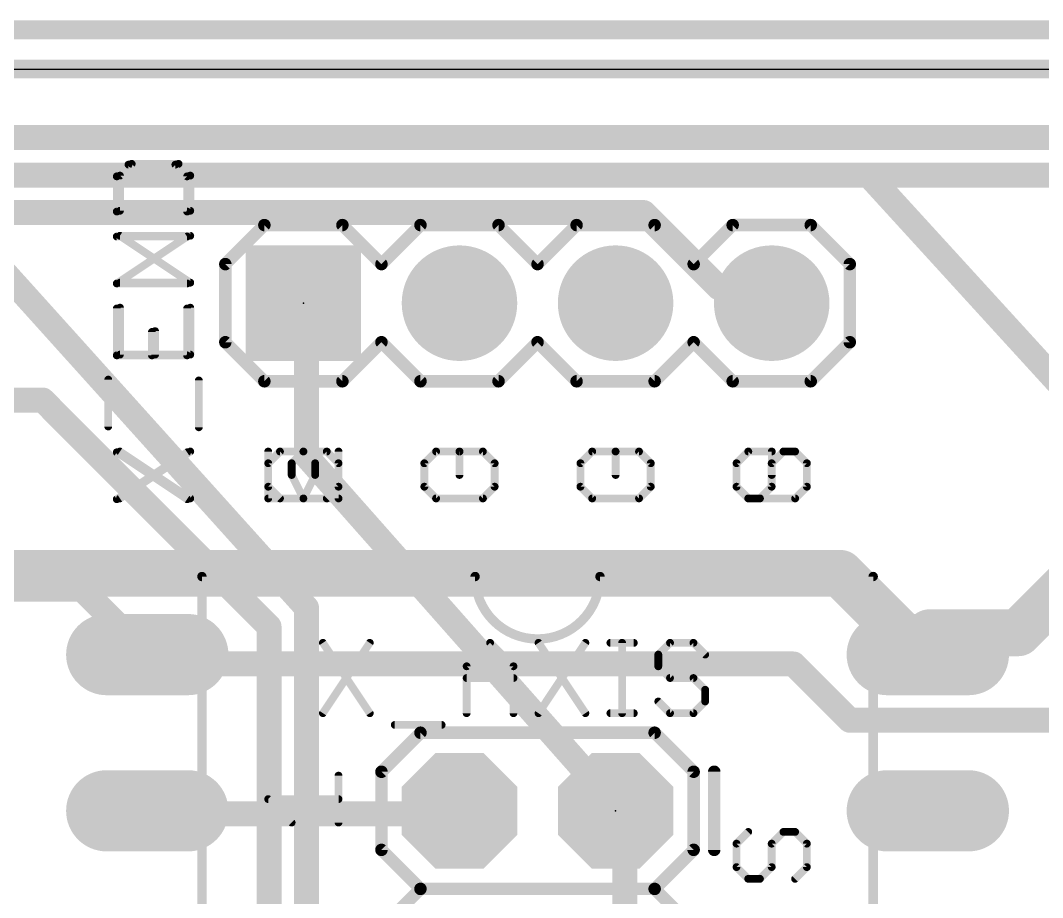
# Model space of a CAD drawing. Extents: x -3 to 97, y 0 to 38.
# Drawn here: x 44.29 to 60.92, y 23.35 to 37.62 of the extents above; entities that cross this region are included whole.
import ezdxf

# ---------------------------------------------------------------- set-up
doc = ezdxf.new("R2010")
doc.units = 0
for name, color, linetype in [('1', 14, 'CONTINUOUS'), ('16', 174, 'CONTINUOUS'), ('17', 94, 'CONTINUOUS'), ('20', 178, 'CONTINUOUS'), ('21', 251, 'CONTINUOUS'), ('22', 251, 'CONTINUOUS'), ('23', 178, 'CONTINUOUS'), ('24', 178, 'CONTINUOUS'), ('25', 251, 'CONTINUOUS'), ('26', 251, 'CONTINUOUS')]:
    doc.layers.add(name, color=color, linetype=linetype)

# ---------------------------------------------------------------- blocks, each defined once
blk = doc.blocks.new('LONGP100')
at = {"const_width": 1}
blk.add_lwpolyline([(-0.5, 0), (0.5, 0)], dxfattribs=at)
at = {"const_width": 0.5}
for points in [[(-0.5, 0.25, 1), (-0.5, -0.25)], [(0.5, -0.25, 1), (0.5, 0.25)]]:
    blk.add_lwpolyline(points, format="xyb", dxfattribs=at)
blk = doc.blocks.new('SQUAREP')
blk.add_solid([(-0.5, -0.5), (0.5, -0.5), (-0.5, 0.5), (0.5, 0.5)])
blk = doc.blocks.new('ROUNDP')
at = {"const_width": 0.5}
blk.add_lwpolyline([(0, -0.25, 1), (0, 0.25, 1), (0, -0.25)], format="xyb", dxfattribs=at)
blk = doc.blocks.new('OCTAGONP')
at = {"const_width": 0.5}
blk.add_lwpolyline([(-0.25, -0.1036), (-0.25, 0.1036), (-0.1036, 0.25), (0.1036, 0.25), (0.25, 0.1036), (0.25, -0.1036), (0.1036, -0.25), (-0.1036, -0.25), (-0.25, -0.1036), (-0.25, 0.1036)], dxfattribs=at)

msp = doc.modelspace()

# ---------------------------------------------------------------- linework, layer by layer
at = {"layer": '1'}
for points, const_width in [([(0, 37.465), (97.155, 37.465)], 0.3048), ([(21.6154, 35.7124), (73.9394, 35.7124)], 0.4064), ([(28.6258, 35.1028), (58.0898, 35.1028)], 0.4064), ([(58.0898, 35.1028), (64.7954, 27.7622)], 0.4064), ([(43.1546, 34.4932), (48.9458, 28.067)], 0.4064), ([(48.9458, 32.9692), (48.895, 33.02)], 0.4064), ([(48.9458, 30.5308), (48.9458, 32.9692)], 0.4064), ([(23.1394, 31.4452), (44.6532, 31.4452)], 0.4064), ([(44.6532, 31.4452), (48.3362, 27.7622)], 0.4064), ([(53.8226, 25.019), (48.9458, 30.5308)], 0.4064), ([(45.2882, 28.3718), (15.0368, 28.3718)], 0.4064), ([(46.355, 27.305), (45.2882, 28.3718)], 0.4064), ([(48.9458, 28.067), (48.9458, 19.8374)], 0.4064), ([(48.3362, 27.7622), (48.3362, 18.0086)], 0.4064), ([(53.8226, 25.019), (53.975, 24.765)], 0.4064), ([(54.1274, 24.7142), (53.975, 24.765)], 0.4064), ([(54.1274, 22.2758), (54.1274, 24.7142)], 0.4064)]:
    msp.add_lwpolyline(points, dxfattribs=dict(at, const_width=const_width))
at = {"layer": '1', "const_width": 0.2032}
for points in [[(58.1648, 35.1713, 1), (58.0148, 35.0343)], [(58.0898, 35.0012, 1), (58.0898, 35.2044)], [(48.9668, 33.0918, 1), (48.8232, 32.9482)], [(49.0474, 32.9692, 1), (48.8442, 32.9692)], [(48.874, 32.8974, 1), (49.0176, 33.041)], [(44.725, 31.517, 1), (44.5814, 31.3734)], [(44.6532, 31.3436, 1), (44.6532, 31.5468)], [(49.0219, 30.5981, 1), (48.8697, 30.4635)], [(48.8442, 30.5308, 1), (49.0474, 30.5308)], [(45.36, 28.4436, 1), (45.2164, 28.3)], [(45.2882, 28.2702, 1), (45.2882, 28.4734)], [(49.0474, 28.067, 1), (48.8442, 28.067)], [(48.8703, 27.999, 1), (49.0213, 28.135)], [(48.4378, 27.7622, 1), (48.2346, 27.7622)], [(48.2644, 27.6904, 1), (48.408, 27.834)], [(46.2832, 27.2332, 1), (46.4268, 27.3768)], [(53.9097, 25.0713, 1), (53.7355, 24.9667)], [(53.7465, 24.9517, 1), (53.8987, 25.0863)], [(54.0071, 24.8614, 1), (53.9429, 24.6686)], [(53.8879, 24.7127, 1), (54.0621, 24.8173)], [(54.229, 24.7142, 1), (54.0258, 24.7142)], [(54.0953, 24.6178, 1), (54.1595, 24.8106)]]:
    msp.add_lwpolyline(points, format="xyb", dxfattribs=at)
at = {"layer": '16'}
for points, const_width in [([(0, 36.83), (97.155, 36.83)], 0.3048), ([(11.557, 35.7124), (86.4362, 35.7124)], 0.4064), ([(13.3858, 35.1028), (70.5866, 35.1028)], 0.4064), ([(15.2146, 34.4932), (54.4322, 34.4932)], 0.4064), ([(54.4322, 34.4932), (55.6514, 33.274)], 0.4064), ([(55.6514, 33.274), (56.261, 33.274)], 0.4064), ([(56.261, 33.274), (56.515, 33.02)], 0.4064), ([(57.6326, 28.6258), (43.18, 28.6258)], 0.762), ([(58.5978, 27.6606), (57.6326, 28.6258)], 0.762), ([(61.4934, 28.6258), (60.5282, 27.6606)], 0.762), ([(58.5978, 27.6606), (59.055, 27.305)], 0.762), ([(59.0804, 27.6606), (59.055, 27.305)], 0.762), ([(60.5282, 27.6606), (59.0804, 27.6606)], 0.762), ([(46.5074, 27.1526), (46.355, 27.305)], 0.4064), ([(56.8706, 27.1526), (46.5074, 27.1526)], 0.4064), ([(57.785, 26.2382), (56.8706, 27.1526)], 0.4064), ([(61.7474, 26.2382), (57.785, 26.2382)], 0.4064), ([(46.5074, 24.7142), (46.355, 24.765)], 0.4064), ([(51.3842, 24.7142), (51.435, 24.765)], 0.4064), ([(51.3842, 24.7142), (46.5074, 24.7142)], 0.4064)]:
    msp.add_lwpolyline(points, dxfattribs=dict(at, const_width=const_width))
for points, const_width in [([(54.504, 34.565, 1), (54.3604, 34.4214)], 0.2032), ([(54.4322, 34.3916, 1), (54.4322, 34.5948)], 0.2032), ([(55.6514, 33.3756, 1), (55.6514, 33.1724)], 0.2032), ([(55.5796, 33.2022, 1), (55.7232, 33.3458)], 0.2032), ([(56.3328, 33.3458, 1), (56.1892, 33.2022)], 0.2032), ([(56.261, 33.1724, 1), (56.261, 33.3756)], 0.2032), ([(56.4432, 32.9482, 1), (56.5868, 33.0918)], 0.2032), ([(57.7673, 28.7605, 1), (57.4979, 28.4911)], 0.381), ([(57.6326, 28.4353, 1), (57.6326, 28.8163)], 0.381), ([(58.7148, 27.811, 1), (58.4808, 27.5102)], 0.381), ([(58.4631, 27.5259, 1), (58.7325, 27.7953)], 0.381), ([(59.0804, 27.8511, 1), (59.0804, 27.4701)], 0.381), ([(59.2704, 27.647, 1), (58.8904, 27.6742)], 0.381), ([(60.3935, 27.7953, 1), (60.6629, 27.5259)], 0.381), ([(60.5282, 27.4701, 1), (60.5282, 27.8511)], 0.381), ([(58.938, 27.1546, 1), (59.172, 27.4554)], 0.381), ([(46.4268, 27.3768, 1), (46.2832, 27.2332)], 0.2032), ([(58.865, 27.3186, 1), (59.245, 27.2914)], 0.381), ([(46.5074, 27.2542, 1), (46.5074, 27.051)], 0.2032), ([(46.4356, 27.0808, 1), (46.5792, 27.2244)], 0.2032), ([(56.9424, 27.2244, 1), (56.7988, 27.0808)], 0.2032), ([(56.8706, 27.051, 1), (56.8706, 27.2542)], 0.2032), ([(57.785, 26.3398, 1), (57.785, 26.1366)], 0.2032), ([(57.7132, 26.1664, 1), (57.8568, 26.31)], 0.2032), ([(46.3871, 24.8614, 1), (46.3229, 24.6686)], 0.2032), ([(51.5068, 24.6932, 1), (51.3632, 24.8368)], 0.2032), ([(46.5074, 24.8158, 1), (46.5074, 24.6126)], 0.2032), ([(46.4753, 24.6178, 1), (46.5395, 24.8106)], 0.2032), ([(51.3124, 24.786, 1), (51.456, 24.6424)], 0.2032), ([(51.3842, 24.6126, 1), (51.3842, 24.8158)], 0.2032)]:
    msp.add_lwpolyline(points, format="xyb", dxfattribs=dict(at, const_width=const_width))
at = {"layer": '20'}
msp.add_line((96.825, 36.82), (0, 36.82), dxfattribs=at)
at = {"layer": '21'}
for points, const_width in [([(48.26, 34.29), (47.625, 33.655)], 0.2032), ([(48.26, 34.29), (49.53, 34.29)], 0.2032), ([(49.53, 34.29), (50.165, 33.655)], 0.2032), ([(50.165, 33.655), (50.8, 34.29)], 0.2032), ([(50.8, 34.29), (52.07, 34.29)], 0.2032), ([(52.07, 34.29), (52.705, 33.655)], 0.2032), ([(52.705, 33.655), (53.34, 34.29)], 0.2032), ([(53.34, 34.29), (54.61, 34.29)], 0.2032), ([(54.61, 34.29), (55.245, 33.655)], 0.2032), ([(55.88, 34.29), (55.245, 33.655)], 0.2032), ([(55.88, 34.29), (57.15, 34.29)], 0.2032), ([(57.15, 34.29), (57.785, 33.655)], 0.2032), ([(47.625, 33.655), (47.625, 32.385)], 0.2032), ([(57.785, 33.655), (57.785, 32.385)], 0.2032), ([(47.625, 32.385), (48.26, 31.75)], 0.2032), ([(50.165, 32.385), (49.53, 31.75)], 0.2032), ([(50.8, 31.75), (50.165, 32.385)], 0.2032), ([(52.705, 32.385), (52.07, 31.75)], 0.2032), ([(53.34, 31.75), (52.705, 32.385)], 0.2032), ([(55.245, 32.385), (54.61, 31.75)], 0.2032), ([(55.245, 32.385), (55.88, 31.75)], 0.2032), ([(57.785, 32.385), (57.15, 31.75)], 0.2032), ([(49.53, 31.75), (48.26, 31.75)], 0.2032), ([(52.07, 31.75), (50.8, 31.75)], 0.2032), ([(54.61, 31.75), (53.34, 31.75)], 0.2032), ([(57.15, 31.75), (55.88, 31.75)], 0.2032), ([(47.244, 28.575), (51.689, 28.575)], 0.1524), ([(47.244, 28.575), (47.244, 8.255)], 0.1524), ([(58.166, 28.575), (53.721, 28.575)], 0.1524), ([(58.166, 8.255), (58.166, 28.575)], 0.1524)]:
    msp.add_lwpolyline(points, dxfattribs=dict(at, const_width=const_width))
for points, const_width in [([(48.26, 34.3408, 1), (48.26, 34.2392)], 0.1016), ([(48.2959, 34.2541, 1), (48.2241, 34.3259)], 0.1016), ([(49.5659, 34.3259, 1), (49.4941, 34.2541)], 0.1016), ([(49.53, 34.2392, 1), (49.53, 34.3408)], 0.1016), ([(50.8, 34.3408, 1), (50.8, 34.2392)], 0.1016), ([(50.8359, 34.2541, 1), (50.7641, 34.3259)], 0.1016), ([(52.1059, 34.3259, 1), (52.0341, 34.2541)], 0.1016), ([(52.07, 34.2392, 1), (52.07, 34.3408)], 0.1016), ([(53.34, 34.3408, 1), (53.34, 34.2392)], 0.1016), ([(53.3759, 34.2541, 1), (53.3041, 34.3259)], 0.1016), ([(54.6459, 34.3259, 1), (54.5741, 34.2541)], 0.1016), ([(54.61, 34.2392, 1), (54.61, 34.3408)], 0.1016), ([(55.88, 34.3408, 1), (55.88, 34.2392)], 0.1016), ([(55.9159, 34.2541, 1), (55.8441, 34.3259)], 0.1016), ([(57.1859, 34.3259, 1), (57.1141, 34.2541)], 0.1016), ([(57.15, 34.2392, 1), (57.15, 34.3408)], 0.1016), ([(47.6758, 33.655, 1), (47.5742, 33.655)], 0.1016), ([(47.5891, 33.6909, 1), (47.6609, 33.6191)], 0.1016), ([(50.1291, 33.6909, 1), (50.2009, 33.6191)], 0.1016), ([(50.1291, 33.6191, 1), (50.2009, 33.6909)], 0.1016), ([(52.6691, 33.6909, 1), (52.7409, 33.6191)], 0.1016), ([(52.6691, 33.6191, 1), (52.7409, 33.6909)], 0.1016), ([(55.2091, 33.6909, 1), (55.2809, 33.6191)], 0.1016), ([(55.2091, 33.6191, 1), (55.2809, 33.6909)], 0.1016), ([(57.8358, 33.655, 1), (57.7342, 33.655)], 0.1016), ([(57.7491, 33.6191, 1), (57.8209, 33.6909)], 0.1016), ([(47.6609, 32.4209, 1), (47.5891, 32.3491)], 0.1016), ([(47.5742, 32.385, 1), (47.6758, 32.385)], 0.1016), ([(50.2009, 32.4209, 1), (50.1291, 32.3491)], 0.1016), ([(50.2009, 32.3491, 1), (50.1291, 32.4209)], 0.1016), ([(52.7409, 32.4209, 1), (52.6691, 32.3491)], 0.1016), ([(52.7409, 32.3491, 1), (52.6691, 32.4209)], 0.1016), ([(55.2809, 32.4209, 1), (55.2091, 32.3491)], 0.1016), ([(55.2809, 32.3491, 1), (55.2091, 32.4209)], 0.1016), ([(57.7342, 32.385, 1), (57.8358, 32.385)], 0.1016), ([(57.8209, 32.3491, 1), (57.7491, 32.4209)], 0.1016), ([(48.26, 31.8008, 1), (48.26, 31.6992)], 0.1016), ([(48.2241, 31.7141, 1), (48.2959, 31.7859)], 0.1016), ([(49.4941, 31.7859, 1), (49.5659, 31.7141)], 0.1016), ([(49.53, 31.6992, 1), (49.53, 31.8008)], 0.1016), ([(50.8, 31.8008, 1), (50.8, 31.6992)], 0.1016), ([(50.7641, 31.7141, 1), (50.8359, 31.7859)], 0.1016), ([(52.0341, 31.7859, 1), (52.1059, 31.7141)], 0.1016), ([(52.07, 31.6992, 1), (52.07, 31.8008)], 0.1016), ([(53.34, 31.8008, 1), (53.34, 31.6992)], 0.1016), ([(53.3041, 31.7141, 1), (53.3759, 31.7859)], 0.1016), ([(54.5741, 31.7859, 1), (54.6459, 31.7141)], 0.1016), ([(54.61, 31.6992, 1), (54.61, 31.8008)], 0.1016), ([(55.88, 31.8008, 1), (55.88, 31.6992)], 0.1016), ([(55.8441, 31.7141, 1), (55.9159, 31.7859)], 0.1016), ([(57.1141, 31.7859, 1), (57.1859, 31.7141)], 0.1016), ([(57.15, 31.6992, 1), (57.15, 31.8008)], 0.1016), ([(47.244, 28.6131, 1), (47.244, 28.5369)], 0.0762), ([(47.2821, 28.575, 1), (47.2059, 28.575)], 0.0762), ([(51.689, 28.575, 1), (53.721, 28.575)], 0.1524), ([(51.7271, 28.575, 1), (51.6509, 28.575)], 0.0762), ([(51.689, 28.5369, 1), (51.689, 28.6131)], 0.0762), ([(53.721, 28.6131, 1), (53.721, 28.5369)], 0.0762), ([(53.7591, 28.575, 1), (53.6829, 28.575)], 0.0762), ([(58.2041, 28.575, 1), (58.1279, 28.575)], 0.0762), ([(58.166, 28.5369, 1), (58.166, 28.6131)], 0.0762)]:
    msp.add_lwpolyline(points, format="xyb", dxfattribs=dict(at, const_width=const_width))
at = {"layer": '22', "const_width": 0.2032}
for points in [[(50.8, 26.035), (50.165, 25.4)], [(54.61, 26.035), (50.8, 26.035)], [(54.61, 26.035), (55.245, 25.4)], [(50.165, 25.4), (50.165, 24.13)], [(55.245, 25.4), (55.245, 24.13)], [(55.58, 24.13), (55.58, 25.4)], [(50.165, 24.13), (50.8, 23.495)], [(55.245, 24.13), (54.61, 23.495)], [(50.8, 23.495), (50.165, 22.86)], [(50.8, 23.495), (54.61, 23.495)], [(54.61, 23.495), (55.245, 22.86)]]:
    msp.add_lwpolyline(points, dxfattribs=at)
at = {"layer": '22', "const_width": 0.1016}
for points in [[(50.8, 26.0858, 1), (50.8, 25.9842)], [(50.8359, 25.9991, 1), (50.7641, 26.0709)], [(54.6459, 26.0709, 1), (54.5741, 25.9991)], [(54.61, 25.9842, 1), (54.61, 26.0858)], [(50.2158, 25.4, 1), (50.1142, 25.4)], [(50.1291, 25.4359, 1), (50.2009, 25.3641)], [(55.2958, 25.4, 1), (55.1942, 25.4)], [(55.2091, 25.3641, 1), (55.2809, 25.4359)], [(55.6308, 25.4, 1), (55.5292, 25.4)], [(50.2009, 24.1659, 1), (50.1291, 24.0941)], [(50.1142, 24.13, 1), (50.2158, 24.13)], [(55.1942, 24.13, 1), (55.2958, 24.13)], [(55.2809, 24.0941, 1), (55.2091, 24.1659)], [(55.5292, 24.13, 1), (55.6308, 24.13)], [(50.8, 23.5458, 1), (50.8, 23.4442)], [(50.8359, 23.4591, 1), (50.7641, 23.5309)], [(50.7641, 23.4591, 1), (50.8359, 23.5309)], [(54.6459, 23.5309, 1), (54.5741, 23.4591)], [(54.5741, 23.5309, 1), (54.6459, 23.4591)], [(54.61, 23.4442, 1), (54.61, 23.5458)]]:
    msp.add_lwpolyline(points, format="xyb", dxfattribs=at)
at = {"layer": '23'}
msp.add_point((48.895, 33.02), dxfattribs=at)
at = {"layer": '24'}
msp.add_point((53.975, 24.765), dxfattribs=at)
at = {"layer": '25', "const_width": 0.127}
for points in [[(46.0494, 35.2725), (45.8587, 35.0819)], [(46.812, 35.2725), (46.0494, 35.2725)], [(47.0027, 35.0819), (46.812, 35.2725)], [(45.8587, 35.0819), (45.8587, 34.5099)], [(47.0027, 34.5099), (47.0027, 35.0819)], [(45.8587, 34.5099), (47.0027, 34.5099)], [(45.8587, 33.3405), (47.0027, 34.1031)], [(47.0027, 34.1031), (45.8587, 34.1031)], [(47.0027, 33.3405), (45.8587, 33.3405)], [(45.8587, 32.9337), (45.8587, 32.1711)], [(47.0027, 32.1711), (47.0027, 32.9337)], [(46.4307, 32.1711), (46.4307, 32.5524)], [(45.8587, 32.1711), (47.0027, 32.1711)], [(47.1934, 31.0017), (47.1934, 31.7643)], [(45.8587, 29.8323), (47.0027, 30.595)], [(45.8587, 30.595), (47.0027, 29.8323)], [(48.3225, 30.6077), (48.3225, 29.845)], [(48.7039, 30.417), (48.8945, 30.6077)], [(48.8945, 30.6077), (49.2758, 30.6077)], [(49.2758, 30.6077), (49.4665, 30.417)], [(51.0532, 30.6077), (50.8625, 30.417)], [(51.8158, 30.6077), (51.4345, 30.6077)], [(51.4345, 30.6077), (51.4345, 30.2263)], [(52.0065, 30.417), (51.8158, 30.6077)], [(53.5932, 30.6077), (53.4025, 30.417)], [(54.3558, 30.6077), (53.9745, 30.6077)], [(53.9745, 30.6077), (53.9745, 30.2263)], [(54.5465, 30.417), (54.3558, 30.6077)], [(56.1332, 30.6077), (55.9425, 30.417)], [(56.5145, 30.417), (56.7052, 30.6077)], [(56.7052, 30.6077), (56.8958, 30.6077)], [(56.8958, 30.6077), (57.0865, 30.417)], [(48.7039, 30.2263), (48.7039, 30.417)], [(49.4665, 30.417), (49.4665, 30.0357)], [(50.8625, 30.417), (50.8625, 30.0357)], [(52.0065, 30.0357), (52.0065, 30.417)], [(53.4025, 30.417), (53.4025, 30.0357)], [(54.5465, 30.0357), (54.5465, 30.417)], [(55.9425, 30.417), (55.9425, 30.0357)], [(56.5145, 30.0357), (56.5145, 30.417)], [(57.0865, 30.417), (57.0865, 30.0357)], [(48.8945, 29.845), (48.7039, 30.2263)], [(49.4665, 30.0357), (49.2758, 29.845)], [(50.8625, 30.0357), (51.0532, 29.845)], [(51.8158, 29.845), (52.0065, 30.0357)], [(53.4025, 30.0357), (53.5932, 29.845)], [(54.3558, 29.845), (54.5465, 30.0357)], [(55.9425, 30.0357), (56.1332, 29.845)], [(56.3239, 29.845), (56.5145, 30.0357)], [(57.0865, 30.0357), (56.8958, 29.845)], [(48.3225, 29.845), (48.8945, 29.845)], [(51.0532, 29.845), (51.8158, 29.845)], [(53.5932, 29.845), (54.3558, 29.845)], [(56.1332, 29.845), (56.3239, 29.845)], [(49.2125, 27.4965), (49.9751, 26.3525)], [(49.9751, 27.4965), (49.2125, 26.3525)], [(51.5513, 27.1151), (51.9326, 27.4965)], [(51.9326, 27.4965), (52.3139, 27.1151)], [(52.7207, 27.4965), (53.4833, 26.3525)], [(53.4833, 27.4965), (52.7207, 26.3525)], [(53.8901, 27.4965), (54.2714, 27.4965)], [(54.0808, 26.3525), (54.0808, 27.4965)], [(54.8603, 27.4965), (54.6697, 27.3058)], [(55.2417, 27.4965), (54.8603, 27.4965)], [(55.4323, 27.3058), (55.2417, 27.4965)], [(54.6697, 27.3058), (54.6697, 27.1151)], [(51.5513, 26.3525), (51.5513, 27.1151)], [(52.3139, 27.1151), (52.3139, 26.3525)], [(54.6697, 27.1151), (54.8603, 26.9245)], [(51.5513, 26.9245), (52.3139, 26.9245)], [(54.8603, 26.9245), (55.2417, 26.9245)], [(55.2417, 26.9245), (55.4323, 26.7338)], [(55.4323, 26.7338), (55.4323, 26.5432)], [(54.8603, 26.3525), (54.6697, 26.5432)], [(55.4323, 26.5432), (55.2417, 26.3525)], [(53.8901, 26.3525), (54.2714, 26.3525)], [(55.2417, 26.3525), (54.8603, 26.3525)], [(50.3819, 26.1618), (51.1445, 26.1618)], [(49.4665, 24.5745), (49.4665, 25.3372)], [(48.7039, 24.5745), (48.3225, 24.9558)], [(48.3225, 24.9558), (49.4665, 24.9558)], [(56.1332, 24.4217), (55.9425, 24.2311)], [(56.5145, 24.2311), (56.7052, 24.4217)], [(56.7052, 24.4217), (56.8958, 24.4217)], [(56.8958, 24.4217), (57.0865, 24.2311)], [(55.9425, 24.2311), (55.9425, 23.8498)], [(56.5145, 23.8498), (56.5145, 24.2311)], [(57.0865, 24.2311), (57.0865, 23.8498)], [(55.9425, 23.8498), (56.1332, 23.6591)], [(56.3239, 23.6591), (56.5145, 23.8498)], [(57.0865, 23.8498), (56.8958, 23.6591)], [(56.1332, 23.6591), (56.3239, 23.6591)]]:
    msp.add_lwpolyline(points, dxfattribs=at)
at = {"layer": '25', "const_width": 0.0635}
for points in [[(46.0494, 35.3043, 1), (46.0494, 35.2408)], [(46.0718, 35.2501, 1), (46.0269, 35.295)], [(46.8345, 35.295, 1), (46.7896, 35.2501)], [(46.812, 35.2408, 1), (46.812, 35.3043)], [(45.8905, 35.0819, 1), (45.827, 35.0819)], [(45.8363, 35.1043, 1), (45.8812, 35.0594)], [(47.0345, 35.0819, 1), (46.971, 35.0819)], [(46.9802, 35.0594, 1), (47.0252, 35.1043)], [(45.8587, 34.5416, 1), (45.8587, 34.4781)], [(45.827, 34.5099, 1), (45.8905, 34.5099)], [(46.971, 34.5099, 1), (47.0345, 34.5099)], [(47.0027, 34.4781, 1), (47.0027, 34.5416)], [(45.8587, 34.1349, 1), (45.8587, 34.0714)], [(47.0203, 34.0767, 1), (46.9851, 34.1296)], [(47.0027, 34.0714, 1), (47.0027, 34.1349)], [(45.8587, 33.3722, 1), (45.8587, 33.3087)], [(45.8411, 33.3669, 1), (45.8763, 33.3141)], [(47.0027, 33.3087, 1), (47.0027, 33.3722)], [(45.8905, 32.9337, 1), (45.827, 32.9337)], [(47.0345, 32.9337, 1), (46.971, 32.9337)], [(46.4625, 32.5524, 1), (46.399, 32.5524)], [(45.8587, 32.2028, 1), (45.8587, 32.1393)], [(45.827, 32.1711, 1), (45.8905, 32.1711)], [(46.399, 32.1711, 1), (46.4625, 32.1711)], [(46.971, 32.1711, 1), (47.0345, 32.1711)], [(47.0027, 32.1393, 1), (47.0027, 32.2028)], [(47.2251, 31.7643, 1), (47.1616, 31.7643)], [(47.1616, 31.0017, 1), (47.2251, 31.0017)], [(45.8763, 30.6214, 1), (45.8411, 30.5685)], [(47.0203, 30.5685, 1), (46.9851, 30.6214)], [(48.3543, 30.6077, 1), (48.2908, 30.6077)], [(48.8945, 30.6394, 1), (48.8945, 30.5759)], [(48.917, 30.5852, 1), (48.8721, 30.6301)], [(49.2983, 30.6301, 1), (49.2534, 30.5852)], [(49.2758, 30.5759, 1), (49.2758, 30.6394)], [(51.0756, 30.5852, 1), (51.0307, 30.6301)], [(51.4663, 30.6077, 1), (51.4028, 30.6077)], [(51.4345, 30.6394, 1), (51.4345, 30.5759)], [(51.8383, 30.6301, 1), (51.7934, 30.5852)], [(51.8158, 30.5759, 1), (51.8158, 30.6394)], [(53.6156, 30.5852, 1), (53.5707, 30.6301)], [(54.0063, 30.6077, 1), (53.9428, 30.6077)], [(53.9745, 30.6394, 1), (53.9745, 30.5759)], [(54.3783, 30.6301, 1), (54.3334, 30.5852)], [(54.3558, 30.5759, 1), (54.3558, 30.6394)], [(56.1556, 30.5852, 1), (56.1107, 30.6301)], [(56.7052, 30.6394, 1), (56.7052, 30.5759)], [(56.7276, 30.5852, 1), (56.6827, 30.6301)], [(56.9183, 30.6301, 1), (56.8734, 30.5852)], [(56.8958, 30.5759, 1), (56.8958, 30.6394)], [(48.7356, 30.417, 1), (48.6721, 30.417)], [(48.6814, 30.4394, 1), (48.7263, 30.3945)], [(49.4983, 30.417, 1), (49.4348, 30.417)], [(49.444, 30.3945, 1), (49.489, 30.4394)], [(50.8943, 30.417, 1), (50.8308, 30.417)], [(50.8401, 30.4394, 1), (50.885, 30.3945)], [(52.0383, 30.417, 1), (51.9748, 30.417)], [(51.984, 30.3945, 1), (52.029, 30.4394)], [(53.4343, 30.417, 1), (53.3708, 30.417)], [(53.3801, 30.4394, 1), (53.425, 30.3945)], [(54.5783, 30.417, 1), (54.5147, 30.417)], [(54.524, 30.3945, 1), (54.569, 30.4394)], [(55.9743, 30.417, 1), (55.9108, 30.417)], [(55.9201, 30.4394, 1), (55.965, 30.3945)], [(56.5463, 30.417, 1), (56.4828, 30.417)], [(56.4921, 30.4394, 1), (56.537, 30.3945)], [(57.1183, 30.417, 1), (57.0547, 30.417)], [(57.064, 30.3945, 1), (57.109, 30.4394)], [(48.7322, 30.2405, 1), (48.6755, 30.2121)], [(48.6721, 30.2263, 1), (48.7356, 30.2263)], [(51.4028, 30.2263, 1), (51.4663, 30.2263)], [(53.9428, 30.2263, 1), (54.0063, 30.2263)], [(49.4348, 30.0357, 1), (49.4983, 30.0357)], [(49.489, 30.0132, 1), (49.444, 30.0581)], [(50.8308, 30.0357, 1), (50.8943, 30.0357)], [(50.885, 30.0581, 1), (50.8401, 30.0132)], [(51.9748, 30.0357, 1), (52.0383, 30.0357)], [(52.029, 30.0132, 1), (51.984, 30.0581)], [(53.425, 30.0581, 1), (53.3801, 30.0132)], [(53.3708, 30.0357, 1), (53.4343, 30.0357)], [(54.5147, 30.0357, 1), (54.5783, 30.0357)], [(54.569, 30.0132, 1), (54.524, 30.0581)], [(55.9108, 30.0357, 1), (55.9743, 30.0357)], [(55.965, 30.0581, 1), (55.9201, 30.0132)], [(56.4828, 30.0357, 1), (56.5463, 30.0357)], [(56.537, 30.0132, 1), (56.4921, 30.0581)], [(57.0547, 30.0357, 1), (57.1183, 30.0357)], [(57.109, 30.0132, 1), (57.064, 30.0581)], [(45.8411, 29.8587, 1), (45.8763, 29.8059)], [(46.9851, 29.8059, 1), (47.0203, 29.8587)], [(48.3225, 29.8768, 1), (48.3225, 29.8133)], [(48.2908, 29.845, 1), (48.3543, 29.845)], [(48.8661, 29.8308, 1), (48.9229, 29.8592)], [(48.8945, 29.8133, 1), (48.8945, 29.8768)], [(49.2534, 29.8675, 1), (49.2983, 29.8225)], [(51.0532, 29.8768, 1), (51.0532, 29.8133)], [(51.0307, 29.8225, 1), (51.0756, 29.8675)], [(51.7934, 29.8675, 1), (51.8383, 29.8225)], [(51.8158, 29.8133, 1), (51.8158, 29.8768)], [(53.5932, 29.8768, 1), (53.5932, 29.8133)], [(53.5707, 29.8225, 1), (53.6156, 29.8675)], [(54.3334, 29.8675, 1), (54.3783, 29.8225)], [(54.3558, 29.8133, 1), (54.3558, 29.8768)], [(56.1332, 29.8768, 1), (56.1332, 29.8133)], [(56.1107, 29.8225, 1), (56.1556, 29.8675)], [(56.3014, 29.8675, 1), (56.3463, 29.8225)], [(56.3239, 29.8133, 1), (56.3239, 29.8768)], [(56.8734, 29.8675, 1), (56.9183, 29.8225)], [(49.2389, 27.5141, 1), (49.1861, 27.4789)], [(50.0016, 27.4789, 1), (49.9487, 27.5141)], [(51.9551, 27.5189, 1), (51.9102, 27.474)], [(51.9551, 27.474, 1), (51.9102, 27.5189)], [(52.7471, 27.5141, 1), (52.6943, 27.4789)], [(53.5098, 27.4789, 1), (53.4569, 27.5141)], [(53.8901, 27.5282, 1), (53.8901, 27.4647)], [(54.1125, 27.4965, 1), (54.049, 27.4965)], [(54.2714, 27.4647, 1), (54.2714, 27.5282)], [(54.8603, 27.5282, 1), (54.8603, 27.4647)], [(54.8828, 27.474, 1), (54.8379, 27.5189)], [(55.2641, 27.5189, 1), (55.2192, 27.474)], [(55.2417, 27.4647, 1), (55.2417, 27.5282)], [(54.7014, 27.3058, 1), (54.6379, 27.3058)], [(54.6472, 27.3283, 1), (54.6921, 27.2834)], [(55.4099, 27.2834, 1), (55.4548, 27.3283)], [(51.583, 27.1151, 1), (51.5195, 27.1151)], [(51.5288, 27.1376, 1), (51.5737, 27.0927)], [(52.3457, 27.1151, 1), (52.2822, 27.1151)], [(52.2915, 27.0927, 1), (52.3364, 27.1376)], [(54.6379, 27.1151, 1), (54.7014, 27.1151)], [(54.6921, 27.1376, 1), (54.6472, 27.0927)], [(51.5513, 26.9562, 1), (51.5513, 26.8927)], [(52.3139, 26.8927, 1), (52.3139, 26.9562)], [(54.8603, 26.9562, 1), (54.8603, 26.8927)], [(54.8379, 26.902, 1), (54.8828, 26.9469)], [(55.2641, 26.9469, 1), (55.2192, 26.902)], [(55.2417, 26.8927, 1), (55.2417, 26.9562)], [(55.4641, 26.7338, 1), (55.4006, 26.7338)], [(55.4099, 26.7114, 1), (55.4548, 26.7563)], [(54.6921, 26.5656, 1), (54.6472, 26.5207)], [(55.4006, 26.5432, 1), (55.4641, 26.5432)], [(55.4548, 26.5207, 1), (55.4099, 26.5656)], [(49.1861, 26.3701, 1), (49.2389, 26.3349)], [(49.9487, 26.3349, 1), (50.0016, 26.3701)], [(51.5195, 26.3525, 1), (51.583, 26.3525)], [(52.2822, 26.3525, 1), (52.3457, 26.3525)], [(52.6943, 26.3701, 1), (52.7471, 26.3349)], [(53.4569, 26.3349, 1), (53.5098, 26.3701)], [(53.8901, 26.3843, 1), (53.8901, 26.3208)], [(54.049, 26.3525, 1), (54.1125, 26.3525)], [(54.2714, 26.3208, 1), (54.2714, 26.3843)], [(54.8603, 26.3843, 1), (54.8603, 26.3208)], [(54.8379, 26.33, 1), (54.8828, 26.375)], [(55.2192, 26.375, 1), (55.2641, 26.33)], [(55.2417, 26.3208, 1), (55.2417, 26.3843)], [(50.3819, 26.1936, 1), (50.3819, 26.1301)], [(51.1445, 26.1301, 1), (51.1445, 26.1936)], [(49.4983, 25.3372, 1), (49.4348, 25.3372)], [(48.3225, 24.9876, 1), (48.3225, 24.9241)], [(48.345, 24.9783, 1), (48.3001, 24.9334)], [(49.4665, 24.9241, 1), (49.4665, 24.9876)], [(48.6814, 24.552, 1), (48.7263, 24.597)], [(49.4348, 24.5745, 1), (49.4983, 24.5745)], [(56.1556, 24.3993, 1), (56.1107, 24.4442)], [(56.7052, 24.4535, 1), (56.7052, 24.39)], [(56.7276, 24.3993, 1), (56.6827, 24.4442)], [(56.9183, 24.4442, 1), (56.8734, 24.3993)], [(56.8958, 24.39, 1), (56.8958, 24.4535)], [(55.9743, 24.2311, 1), (55.9108, 24.2311)], [(55.9201, 24.2535, 1), (55.965, 24.2086)], [(56.5463, 24.2311, 1), (56.4828, 24.2311)], [(56.4921, 24.2535, 1), (56.537, 24.2086)], [(57.1183, 24.2311, 1), (57.0547, 24.2311)], [(57.064, 24.2086, 1), (57.109, 24.2535)], [(55.9108, 23.8498, 1), (55.9743, 23.8498)], [(55.965, 23.8722, 1), (55.9201, 23.8273)], [(56.4828, 23.8498, 1), (56.5463, 23.8498)], [(56.537, 23.8273, 1), (56.4921, 23.8722)], [(57.0547, 23.8498, 1), (57.1183, 23.8498)], [(57.109, 23.8273, 1), (57.064, 23.8722)], [(56.1332, 23.6908, 1), (56.1332, 23.6273)], [(56.1107, 23.6366, 1), (56.1556, 23.6815)], [(56.3014, 23.6815, 1), (56.3463, 23.6366)], [(56.3239, 23.6273, 1), (56.3239, 23.6908)], [(56.8734, 23.6815, 1), (56.9183, 23.6366)]]:
    msp.add_lwpolyline(points, format="xyb", dxfattribs=at)
at = {"layer": '26', "const_width": 0.127}
for points in [[(45.9105, 35.0946), (46.1012, 35.2852)], [(46.1012, 35.2852), (46.8638, 35.2852)], [(46.8638, 35.2852), (47.0545, 35.0946)], [(45.9105, 34.5226), (45.9105, 35.0946)], [(47.0545, 35.0946), (47.0545, 34.5226)], [(47.0545, 34.5226), (45.9105, 34.5226)], [(47.0545, 33.3532), (45.9105, 34.1158)], [(45.9105, 34.1158), (47.0545, 34.1158)], [(45.9105, 33.3532), (47.0545, 33.3532)], [(45.9105, 32.1838), (45.9105, 32.9464)], [(47.0545, 32.9464), (47.0545, 32.1838)], [(46.4825, 32.1838), (46.4825, 32.5651)], [(47.0545, 32.1838), (45.9105, 32.1838)], [(45.7198, 31.0144), (45.7198, 31.777)], [(47.0545, 29.845), (45.9105, 30.6077)], [(47.0545, 30.6077), (45.9105, 29.845)], [(48.5142, 30.6077), (48.3235, 30.417)], [(48.8955, 30.6077), (48.5142, 30.6077)], [(49.0862, 30.417), (48.8955, 30.6077)], [(49.4675, 30.6077), (49.4675, 29.845)], [(50.8635, 30.417), (51.0542, 30.6077)], [(51.0542, 30.6077), (51.4355, 30.6077)], [(51.4355, 30.6077), (51.4355, 30.2263)], [(51.8168, 30.6077), (52.0075, 30.417)], [(53.4035, 30.417), (53.5942, 30.6077)], [(53.5942, 30.6077), (53.9755, 30.6077)], [(53.9755, 30.6077), (53.9755, 30.2263)], [(54.3568, 30.6077), (54.5475, 30.417)], [(55.9435, 30.417), (56.1342, 30.6077)], [(56.1342, 30.6077), (56.5155, 30.6077)], [(56.5155, 30.6077), (56.5155, 30.2263)], [(56.8968, 30.6077), (57.0875, 30.417)], [(48.3235, 30.417), (48.3235, 30.0357)], [(49.0862, 30.2263), (49.0862, 30.417)], [(50.8635, 30.0357), (50.8635, 30.417)], [(52.0075, 30.417), (52.0075, 30.0357)], [(53.4035, 30.0357), (53.4035, 30.417)], [(54.5475, 30.417), (54.5475, 30.0357)], [(55.9435, 30.0357), (55.9435, 30.417)], [(57.0875, 30.417), (57.0875, 30.0357)], [(48.8955, 29.845), (49.0862, 30.2263)], [(48.3235, 30.0357), (48.5142, 29.845)], [(51.0542, 29.845), (50.8635, 30.0357)], [(52.0075, 30.0357), (51.8168, 29.845)], [(53.5942, 29.845), (53.4035, 30.0357)], [(54.5475, 30.0357), (54.3568, 29.845)], [(56.1342, 29.845), (55.9435, 30.0357)], [(57.0875, 30.0357), (56.8968, 29.845)], [(49.4675, 29.845), (48.8955, 29.845)], [(51.8168, 29.845), (51.0542, 29.845)], [(54.3568, 29.845), (53.5942, 29.845)], [(56.8968, 29.845), (56.1342, 29.845)]]:
    msp.add_lwpolyline(points, dxfattribs=at)
at = {"layer": '26', "const_width": 0.0635}
for points in [[(46.1012, 35.317, 1), (46.1012, 35.2535)], [(46.1236, 35.2628, 1), (46.0787, 35.3077)], [(46.8863, 35.3077, 1), (46.8414, 35.2628)], [(46.8638, 35.2535, 1), (46.8638, 35.317)], [(45.9423, 35.0946, 1), (45.8787, 35.0946)], [(45.888, 35.117, 1), (45.933, 35.0721)], [(47.0862, 35.0946, 1), (47.0227, 35.0946)], [(47.032, 35.0721, 1), (47.0769, 35.117)], [(45.8787, 34.5226, 1), (45.9423, 34.5226)], [(45.9105, 34.5543, 1), (45.9105, 34.4908)], [(47.0227, 34.5226, 1), (47.0862, 34.5226)], [(47.0545, 34.4908, 1), (47.0545, 34.5543)], [(45.9281, 34.1423, 1), (45.8929, 34.0894)], [(45.9105, 34.1476, 1), (45.9105, 34.0841)], [(47.0545, 34.0841, 1), (47.0545, 34.1476)], [(45.9105, 33.3849, 1), (45.9105, 33.3214)], [(47.0369, 33.3268, 1), (47.0721, 33.3796)], [(47.0545, 33.3214, 1), (47.0545, 33.3849)], [(45.9423, 32.9464, 1), (45.8787, 32.9464)], [(47.0862, 32.9464, 1), (47.0227, 32.9464)], [(46.5142, 32.5651, 1), (46.4507, 32.5651)], [(45.8787, 32.1838, 1), (45.9423, 32.1838)], [(45.9105, 32.2155, 1), (45.9105, 32.152)], [(46.4507, 32.1838, 1), (46.5142, 32.1838)], [(47.0227, 32.1838, 1), (47.0862, 32.1838)], [(47.0545, 32.152, 1), (47.0545, 32.2155)], [(45.7516, 31.777, 1), (45.6881, 31.777)], [(45.6881, 31.0144, 1), (45.7516, 31.0144)], [(45.9281, 30.6341, 1), (45.8929, 30.5812)], [(47.0721, 30.5812, 1), (47.0369, 30.6341)], [(48.5142, 30.6394, 1), (48.5142, 30.5759)], [(48.5366, 30.5852, 1), (48.4917, 30.6301)], [(48.9179, 30.6301, 1), (48.873, 30.5852)], [(48.8955, 30.5759, 1), (48.8955, 30.6394)], [(49.4992, 30.6077, 1), (49.4357, 30.6077)], [(51.0542, 30.6394, 1), (51.0542, 30.5759)], [(51.0766, 30.5852, 1), (51.0317, 30.6301)], [(51.4672, 30.6077, 1), (51.4037, 30.6077)], [(51.4355, 30.5759, 1), (51.4355, 30.6394)], [(51.8393, 30.6301, 1), (51.7944, 30.5852)], [(53.5942, 30.6394, 1), (53.5942, 30.5759)], [(53.6166, 30.5852, 1), (53.5717, 30.6301)], [(54.0072, 30.6077, 1), (53.9437, 30.6077)], [(53.9755, 30.5759, 1), (53.9755, 30.6394)], [(54.3793, 30.6301, 1), (54.3344, 30.5852)], [(56.1342, 30.6394, 1), (56.1342, 30.5759)], [(56.1566, 30.5852, 1), (56.1117, 30.6301)], [(56.5472, 30.6077, 1), (56.4837, 30.6077)], [(56.5155, 30.5759, 1), (56.5155, 30.6394)], [(56.9193, 30.6301, 1), (56.8744, 30.5852)], [(48.3553, 30.417, 1), (48.2918, 30.417)], [(48.301, 30.4394, 1), (48.346, 30.3945)], [(49.1179, 30.417, 1), (49.0544, 30.417)], [(49.0637, 30.3945, 1), (49.1086, 30.4394)], [(50.8953, 30.417, 1), (50.8317, 30.417)], [(50.841, 30.4394, 1), (50.886, 30.3945)], [(52.0392, 30.417, 1), (51.9757, 30.417)], [(51.985, 30.3945, 1), (52.0299, 30.4394)], [(53.4353, 30.417, 1), (53.3717, 30.417)], [(53.381, 30.4394, 1), (53.426, 30.3945)], [(54.5792, 30.417, 1), (54.5157, 30.417)], [(54.525, 30.3945, 1), (54.5699, 30.4394)], [(55.9753, 30.417, 1), (55.9117, 30.417)], [(55.921, 30.4394, 1), (55.966, 30.3945)], [(57.1192, 30.417, 1), (57.0557, 30.417)], [(57.065, 30.3945, 1), (57.1099, 30.4394)], [(49.1145, 30.2121, 1), (49.0578, 30.2405)], [(49.0544, 30.2263, 1), (49.1179, 30.2263)], [(51.4037, 30.2263, 1), (51.4672, 30.2263)], [(53.9437, 30.2263, 1), (54.0072, 30.2263)], [(56.4837, 30.2263, 1), (56.5472, 30.2263)], [(48.346, 30.0581, 1), (48.301, 30.0132)], [(48.2918, 30.0357, 1), (48.3553, 30.0357)], [(50.8317, 30.0357, 1), (50.8953, 30.0357)], [(50.886, 30.0581, 1), (50.841, 30.0132)], [(51.9757, 30.0357, 1), (52.0392, 30.0357)], [(52.0299, 30.0132, 1), (51.985, 30.0581)], [(53.3717, 30.0357, 1), (53.4353, 30.0357)], [(53.426, 30.0581, 1), (53.381, 30.0132)], [(54.5157, 30.0357, 1), (54.5792, 30.0357)], [(54.5699, 30.0132, 1), (54.525, 30.0581)], [(55.966, 30.0581, 1), (55.921, 30.0132)], [(55.9117, 30.0357, 1), (55.9753, 30.0357)], [(57.0557, 30.0357, 1), (57.1192, 30.0357)], [(57.1099, 30.0132, 1), (57.065, 30.0581)], [(45.8929, 29.8714, 1), (45.9281, 29.8186)], [(47.0369, 29.8186, 1), (47.0721, 29.8714)], [(48.4917, 29.8225, 1), (48.5366, 29.8675)], [(48.8955, 29.8768, 1), (48.8955, 29.8133)], [(48.8671, 29.8592, 1), (48.9239, 29.8308)], [(49.4357, 29.845, 1), (49.4992, 29.845)], [(49.4675, 29.8133, 1), (49.4675, 29.8768)], [(51.0542, 29.8768, 1), (51.0542, 29.8133)], [(51.0317, 29.8225, 1), (51.0766, 29.8675)], [(51.7944, 29.8675, 1), (51.8393, 29.8225)], [(51.8168, 29.8133, 1), (51.8168, 29.8768)], [(53.5942, 29.8768, 1), (53.5942, 29.8133)], [(53.5717, 29.8225, 1), (53.6166, 29.8675)], [(54.3344, 29.8675, 1), (54.3793, 29.8225)], [(54.3568, 29.8133, 1), (54.3568, 29.8768)], [(56.1342, 29.8768, 1), (56.1342, 29.8133)], [(56.1117, 29.8225, 1), (56.1566, 29.8675)], [(56.8744, 29.8675, 1), (56.9193, 29.8225)], [(56.8968, 29.8133, 1), (56.8968, 29.8768)]]:
    msp.add_lwpolyline(points, format="xyb", dxfattribs=at)

# ---------------------------------------------------------------- block references
at = {"layer": '17', "xscale": 1.8796, "yscale": 1.8796}
for name, p, rotation in [('SQUAREP', (48.895, 33.02), 90), ('SQUAREP', (48.895, 33.02), 90), ('ROUNDP', (51.435, 33.02), 90), ('ROUNDP', (51.435, 33.02), 90), ('ROUNDP', (53.975, 33.02), 90), ('ROUNDP', (53.975, 33.02), 90), ('ROUNDP', (56.515, 33.02), 90), ('ROUNDP', (56.515, 33.02), 90), ('OCTAGONP', (51.435, 24.765), 270), ('OCTAGONP', (51.435, 24.765), 270), ('OCTAGONP', (53.975, 24.765), 270), ('OCTAGONP', (53.975, 24.765), 270)]:
    msp.add_blockref(name, p, dxfattribs=dict(at, rotation=rotation))
at = {"layer": '17', "xscale": 1.3208, "yscale": 1.3208}
for p in [(46.355, 27.305), (46.355, 27.305), (59.055, 27.305), (59.055, 27.305), (46.355, 24.765), (46.355, 24.765), (59.055, 24.765), (59.055, 24.765)]:
    msp.add_blockref('LONGP100', p, dxfattribs=at)

doc.saveas('drawing.dxf')
